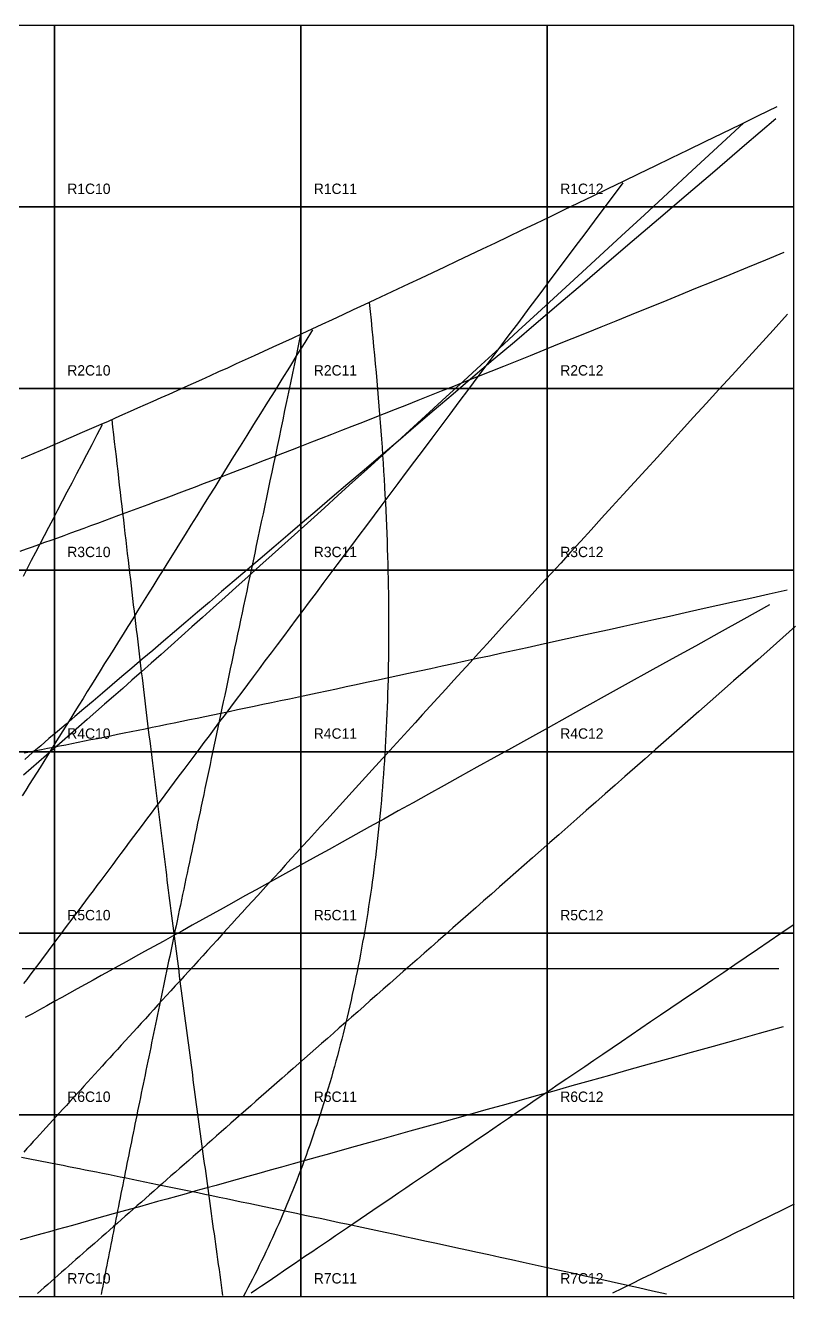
# Model space of a CAD drawing. Header units: millimetres. Extents: x -5707 to 5707, y -4531 to 2800.
# Drawn here: x 2738 to 5707, y -2085 to 2800 of the extents above; entities that cross this region are included whole.
import ezdxf

# ---------------------------------------------------------------- set-up
doc = ezdxf.new("R2010")
doc.units = ezdxf.units.MM
for name, color, linetype in [('ASR2', 1, 'Continuous'), ('DECL', 30, 'Continuous'), ('FAJR', 4, 'Continuous'), ('HOUR', 7, 'Continuous'), ('HOUR20', 8, 'Continuous'), ('OUTLINE', 7, 'Continuous'), ('RISE', 3, 'Continuous'), ('SET', 2, 'Continuous'), ('SLABS', 9, 'Continuous'), ('TEMP', 5, 'Continuous')]:
    doc.layers.add(name, color=color, linetype=linetype)

msp = doc.modelspace()

# ---------------------------------------------------------------- linework, layer by layer
at = {"layer": 'ASR2'}
msp.add_lwpolyline([(4063.3, 1732), (4067, 1697.5), (4070.6, 1663.3), (4074, 1629.2), (4077.4, 1595.4), (4080.7, 1561.8), (4083.9, 1528.4), (4087.1, 1495.3), (4090.1, 1462.3), (4093, 1429.5), (4095.8, 1396.9), (4098.6, 1364.5), (4101.2, 1332.3), (4103.8, 1300.3), (4106.2, 1268.5), (4108.6, 1236.8), (4110.9, 1205.3), (4113.1, 1174.1), (4115.2, 1142.9), (4117.2, 1112), (4119.1, 1081.2), (4120.9, 1050.6), (4122.7, 1020.1), (4124.3, 989.8), (4125.8, 959.7), (4127.3, 929.7), (4128.7, 899.8), (4129.9, 870.1), (4131.1, 840.6), (4132.2, 811.2), (4133.2, 782), (4134.1, 752.9), (4135, 723.9), (4135.7, 695.1), (4136.3, 666.4), (4136.9, 637.9), (4137.4, 609.5), (4137.7, 581.2), (4138, 553), (4138.2, 525), (4138.3, 497.1), (4138.4, 469.4), (4138.3, 441.7), (4138.1, 414.2), (4137.9, 386.8), (4137.6, 359.5), (4137.2, 332.4), (4136.6, 305.4), (4136, 278.5), (4135.4, 251.7), (4134.6, 225), (4133.7, 198.4), (4132.8, 172), (4131.8, 145.6), (4130.7, 119.4), (4129.5, 93.3), (4128.2, 67.3), (4126.8, 41.4), (4125.3, 15.6), (4123.8, -10.1), (4122.1, -35.7), (4120.4, -61.2), (4118.6, -86.6), (4116.7, -111.8), (4114.8, -137), (4112.7, -162.1), (4110.6, -187), (4108.3, -211.9), (4106, -236.6), (4103.6, -261.3), (4101.1, -285.9), (4098.6, -310.3), (4095.9, -334.7), (4093.2, -359), (4090.4, -383.2), (4087.5, -407.2), (4084.5, -431.2), (4081.4, -455.1), (4078.3, -478.9), (4075.1, -502.6), (4071.8, -526.2), (4068.4, -549.7), (4064.9, -573.2), (4061.3, -596.5), (4057.7, -619.7), (4054, -642.9), (4050.2, -665.9), (4046.3, -688.9), (4042.3, -711.8), (4038.3, -734.6), (4034.2, -757.3), (4030, -779.9), (4025.7, -802.4), (4021.3, -824.9), (4016.9, -847.2), (4012.4, -869.5), (4007.8, -891.6), (4003.1, -913.7), (3998.3, -935.7), (3993.5, -957.6), (3988.6, -979.4), (3983.6, -1001.2), (3978.5, -1022.8), (3973.4, -1044.4), (3968.2, -1065.9), (3962.9, -1087.3), (3957.5, -1108.6), (3952, -1129.8), (3946.5, -1150.9), (3940.9, -1172), (3935.2, -1193), (3929.5, -1213.8), (3923.6, -1234.6), (3917.7, -1255.4), (3911.7, -1276), (3905.7, -1296.5), (3899.6, -1317), (3893.3, -1337.4), (3887.1, -1357.7), (3880.7, -1377.9), (3874.3, -1398), (3867.8, -1418.1), (3861.2, -1438), (3854.6, -1457.9), (3847.8, -1477.7), (3841, -1497.4), (3834.2, -1517), (3827.2, -1536.6), (3820.2, -1556), (3813.2, -1575.4), (3806, -1594.7), (3798.8, -1613.9), (3791.5, -1633), (3784.1, -1652.1), (3776.7, -1671), (3769.2, -1689.9), (3761.6, -1708.7), (3754, -1727.4), (3746.3, -1746), (3738.5, -1764.6), (3730.6, -1783), (3722.7, -1801.4), (3714.7, -1819.7), (3706.7, -1837.9), (3698.5, -1856.1), (3690.4, -1874.1), (3682.1, -1892.1), (3673.8, -1909.9), (3665.4, -1927.7), (3656.9, -1945.4), (3648.4, -1963), (3639.8, -1980.6), (3631.2, -1998), (3622.5, -2015.4), (3613.7, -2032.7), (3604.8, -2049.9), (3595.9, -2067), (3587, -2084.1), (3577.9, -2101)], dxfattribs=at)
at = {"layer": 'DECL'}
for points in [[(2723.4, 1130.4), (2747.4, 1140.6), (2771.7, 1150.9), (2796.3, 1161.4), (2821.1, 1172), (2846.2, 1182.8), (2871.7, 1193.7), (2897.4, 1204.8), (2923.4, 1216), (2949.7, 1227.4), (2976.4, 1239), (3003.3, 1250.8), (3030.6, 1262.7), (3058.3, 1274.8), (3086.2, 1287.1), (3114.5, 1299.6), (3143.2, 1312.2), (3172.3, 1325.1), (3201.7, 1338.1), (3231.5, 1351.4), (3261.7, 1364.8), (3292.3, 1378.5), (3323.2, 1392.4), (3354.7, 1406.5), (3386.5, 1420.8), (3418.8, 1435.3), (3451.5, 1450.1), (3484.6, 1465.2), (3518.3, 1480.4), (3552.4, 1495.9), (3587, 1511.7), (3622.1, 1527.8), (3657.7, 1544.1), (3693.8, 1560.6), (3730.5, 1577.5), (3767.7, 1594.7), (3805.5, 1612.1), (3843.9, 1629.9), (3882.8, 1647.9), (3922.4, 1666.3), (3962.6, 1685), (4003.4, 1704), (4044.9, 1723.4), (4087.1, 1743.2), (4129.9, 1763.2), (4173.5, 1783.7), (4217.8, 1804.6), (4262.8, 1825.8), (4308.6, 1847.4), (4355.2, 1869.5), (4402.6, 1891.9), (4450.8, 1914.8), (4500, 1938.2), (4549.9, 1962), (4600.8, 1986.3), (4652.7, 2011.1), (4705.4, 2036.3), (4759.2, 2062.1), (4814, 2088.5), (4869.9, 2115.3), (4926.8, 2142.8), (4984.9, 2170.8), (5044.1, 2199.4), (5104.5, 2228.6), (5166.2, 2258.5), (5229.1, 2289), (5293.3, 2320.2), (5358.8, 2352.1), (5425.8, 2384.8), (5494.2, 2418.2), (5564.1, 2452.3), (5635.5, 2487.3)], [(2718.8, 773.2), (2742.1, 781.5), (2765.7, 790), (2789.6, 798.5), (2813.8, 807.2), (2838.2, 816), (2862.9, 824.9), (2887.9, 834), (2913.1, 843.1), (2938.7, 852.4), (2964.6, 861.9), (2990.7, 871.5), (3017.2, 881.2), (3044, 891), (3071.2, 901.1), (3098.7, 911.2), (3126.5, 921.5), (3154.6, 932), (3183.2, 942.6), (3212.1, 953.4), (3241.3, 964.3), (3270.9, 975.4), (3301, 986.7), (3331.4, 998.2), (3362.2, 1009.8), (3393.5, 1021.6), (3425.1, 1033.6), (3457.2, 1045.8), (3489.8, 1058.2), (3522.8, 1070.8), (3556.2, 1083.6), (3590.2, 1096.6), (3624.6, 1109.8), (3659.5, 1123.3), (3695, 1136.9), (3730.9, 1150.8), (3767.4, 1165), (3804.5, 1179.3), (3842.1, 1193.9), (3880.2, 1208.8), (3919, 1223.9), (3958.4, 1239.3), (3998.4, 1255), (4039, 1270.9), (4080.3, 1287.1), (4122.3, 1303.6), (4164.9, 1320.5), (4208.2, 1337.6), (4252.3, 1355), (4297.1, 1372.8), (4342.7, 1390.9), (4389.1, 1409.4), (4436.3, 1428.2), (4484.3, 1447.3), (4533.2, 1466.9), (4582.9, 1486.8), (4633.6, 1507.1), (4685.1, 1527.8), (4737.7, 1549), (4791.2, 1570.5), (4845.7, 1592.5), (4901.3, 1615), (4958, 1637.9), (5015.8, 1661.4), (5074.7, 1685.3), (5134.8, 1709.7), (5196.2, 1734.7), (5258.8, 1760.2), (5322.7, 1786.3), (5387.9, 1813), (5454.5, 1840.2), (5522.6, 1868.1), (5592.2, 1896.7), (5663.3, 1925.9)], [(2733.7, -4.4), (2755.8, -0.1), (2778.1, 4.3), (2800.8, 8.7), (2823.6, 13.2), (2846.7, 17.8), (2870.1, 22.4), (2893.7, 27.1), (2917.6, 31.8), (2941.8, 36.7), (2966.2, 41.5), (2991, 46.5), (3016, 51.5), (3041.3, 56.6), (3066.9, 61.8), (3092.9, 67), (3119.1, 72.3), (3145.7, 77.7), (3172.6, 83.2), (3199.8, 88.7), (3227.4, 94.3), (3255.3, 100.1), (3283.5, 105.9), (3312.2, 111.7), (3341.2, 117.7), (3370.6, 123.8), (3400.3, 129.9), (3430.5, 136.2), (3461.1, 142.5), (3492, 149), (3523.4, 155.5), (3555.3, 162.2), (3587.6, 168.9), (3620.3, 175.8), (3653.5, 182.8), (3687.2, 189.8), (3721.3, 197), (3756, 204.4), (3791.1, 211.8), (3826.8, 219.4), (3863, 227.1), (3899.8, 234.9), (3937.1, 242.8), (3975, 250.9), (4013.4, 259.1), (4052.5, 267.5), (4092.2, 276), (4132.5, 284.7), (4173.5, 293.5), (4215.2, 302.5), (4257.5, 311.7), (4300.5, 321), (4344.3, 330.4), (4388.8, 340.1), (4434, 349.9), (4480, 360), (4526.9, 370.2), (4574.5, 380.6), (4623.1, 391.2), (4672.4, 402), (4722.7, 413.1), (4773.9, 424.3), (4826.1, 435.8), (4879.2, 447.5), (4933.4, 459.4), (4988.6, 471.6), (5044.8, 484.1), (5102.2, 496.8), (5160.7, 509.8), (5220.4, 523), (5281.3, 536.6), (5343.4, 550.4), (5406.9, 564.5), (5471.6, 579), (5537.8, 593.8), (5605.3, 608.9), (5674.4, 624.4)], [(2726.5, -836), (2747.1, -836), (2767.9, -836), (2788.9, -836), (2810.2, -836), (2831.7, -836), (2853.4, -836), (2875.3, -836), (2897.5, -836), (2919.9, -836), (2942.6, -836), (2965.5, -836), (2988.7, -836), (3012.1, -836), (3035.9, -836), (3059.8, -836), (3084.1, -836), (3108.7, -836), (3133.5, -836), (3158.6, -836), (3184.1, -836), (3209.8, -836), (3235.9, -836), (3262.3, -836), (3289, -836), (3316, -836), (3343.4, -836), (3371.1, -836), (3399.2, -836), (3427.7, -836), (3456.5, -836), (3485.7, -836), (3515.3, -836), (3545.3, -836), (3575.7, -836), (3606.5, -836), (3637.7, -836), (3669.3, -836), (3701.4, -836), (3734, -836), (3767, -836), (3800.5, -836), (3834.4, -836), (3868.9, -836), (3903.9, -836), (3939.4, -836), (3975.4, -836), (4011.9, -836), (4049.1, -836), (4086.8, -836), (4125.1, -836), (4163.9, -836), (4203.4, -836), (4243.6, -836), (4284.4, -836), (4325.8, -836), (4367.9, -836), (4410.8, -836), (4454.3, -836), (4498.6, -836), (4543.6, -836), (4589.5, -836), (4636.1, -836), (4683.6, -836), (4731.8, -836), (4781, -836), (4831.1, -836), (4882.1, -836), (4934, -836), (4986.9, -836), (5040.8, -836), (5095.8, -836), (5151.8, -836), (5209, -836), (5267.2, -836), (5326.6, -836), (5387.3, -836), (5449.2, -836), (5512.3, -836), (5576.8, -836), (5642.7, -836)], [(2723.5, -1562.8), (2742.8, -1566.6), (2762.3, -1570.4), (2782, -1574.2), (2801.9, -1578.2), (2821.9, -1582.1), (2842.2, -1586.1), (2862.8, -1590.2), (2883.5, -1594.3), (2904.4, -1598.4), (2925.6, -1602.6), (2947, -1606.9), (2968.6, -1611.2), (2990.5, -1615.6), (3012.6, -1620), (3035, -1624.5), (3057.6, -1629.1), (3080.4, -1633.7), (3103.6, -1638.4), (3126.9, -1643.1), (3150.6, -1647.9), (3174.5, -1652.8), (3198.7, -1657.7), (3223.2, -1662.7), (3248, -1667.8), (3273.1, -1672.9), (3298.5, -1678.1), (3324.2, -1683.4), (3350.2, -1688.8), (3376.5, -1694.2), (3403.2, -1699.7), (3430.2, -1705.3), (3457.5, -1711), (3485.2, -1716.8), (3513.3, -1722.6), (3541.7, -1728.5), (3570.5, -1734.5), (3599.6, -1740.6), (3629.2, -1746.8), (3659.1, -1753.1), (3689.5, -1759.5), (3720.2, -1766), (3751.4, -1772.6), (3783.1, -1779.3), (3815.1, -1786.1), (3847.7, -1793), (3880.6, -1800), (3914.1, -1807.1), (3948.1, -1814.4), (3982.5, -1821.7), (4017.5, -1829.2), (4052.9, -1836.8), (4089, -1844.5), (4125.5, -1852.4), (4162.6, -1860.4), (4200.3, -1868.5), (4238.6, -1876.8), (4277.5, -1885.2), (4317, -1893.7), (4357.1, -1902.4), (4397.9, -1911.3), (4439.4, -1920.3), (4481.5, -1929.5), (4524.4, -1938.8), (4568, -1948.4), (4612.3, -1958), (4657.3, -1967.9), (4703.2, -1978), (4749.9, -1988.2), (4797.4, -1998.7), (4845.7, -2009.3), (4894.9, -2020.1), (4945, -2031.2), (4996.1, -2042.5), (5048, -2054), (5101, -2065.7), (5155, -2077.7), (5210, -2089.9)]]:
    msp.add_lwpolyline(points, dxfattribs=at)
at = {"layer": 'FAJR'}
msp.add_lwpolyline([(5506.9, 2424.4), (5406, 2330.8), (5308.7, 2240.6), (5214.7, 2153.7), (5124, 2069.8), (5036.3, 1988.8), (4951.4, 1910.5), (4869.3, 1834.8), (4789.8, 1761.6), (4712.8, 1690.8), (4638.1, 1622.1), (4565.7, 1555.6), (4495.4, 1491.2), (4427.1, 1428.7), (4360.8, 1368), (4296.4, 1309.1), (4233.7, 1251.9), (4172.7, 1196.3), (4113.4, 1142.3), (4055.6, 1089.7), (3999.3, 1038.6), (3944.5, 988.8), (3891, 940.4), (3838.9, 893.2), (3788, 847.2), (3738.4, 802.4), (3689.9, 758.7), (3642.6, 716.1), (3596.3, 674.5), (3551.1, 634), (3507, 594.3), (3463.7, 555.7), (3421.5, 517.9), (3380.1, 480.9), (3339.6, 444.8), (3300, 409.5), (3261.1, 375), (3223.1, 341.2), (3185.8, 308.2), (3149.2, 275.9), (3113.4, 244.2), (3078.3, 213.2), (3043.8, 182.8), (3009.9, 153.1), (2976.7, 123.9), (2944.1, 95.4), (2912.1, 67.4), (2880.7, 39.9), (2849.8, 13), (2819.5, -13.4), (2789.6, -39.4), (2760.3, -64.8), (2731.5, -89.8)], dxfattribs=at)
at = {"layer": 'HOUR'}
for points in [[(5675.4, 1686.1), (5620.3, 1625.5), (5566.3, 1566.4), (5513.6, 1508.5), (5461.9, 1451.8), (5411.4, 1396.4), (5362, 1342.1), (5313.5, 1289), (5266.1, 1236.9), (5219.6, 1185.9), (5174.1, 1135.9), (5129.4, 1087), (5085.7, 1038.9), (5042.7, 991.8), (5000.6, 945.6), (4959.3, 900.3), (4918.8, 855.8), (4879, 812.2), (4840, 769.3), (4801.6, 727.2), (4763.9, 685.9), (4726.9, 645.3), (4690.6, 605.4), (4654.9, 566.2), (4619.7, 527.7), (4585.2, 489.8), (4551.3, 452.5), (4517.9, 415.9), (4485.1, 379.9), (4452.8, 344.4), (4421, 309.6), (4389.7, 275.3), (4358.9, 241.5), (4328.6, 208.2), (4298.8, 175.5), (4269.4, 143.2), (4240.5, 111.5), (4212, 80.2), (4183.9, 49.4), (4156.2, 19), (4128.9, -10.9), (4102.1, -40.4), (4075.6, -69.5), (4049.4, -98.1), (4023.7, -126.4), (3998.3, -154.3), (3973.2, -181.8), (3948.5, -208.9), (3924.1, -235.6), (3900.1, -262), (3876.3, -288.1), (3852.9, -313.8), (3829.8, -339.2), (3806.9, -364.2), (3784.4, -389), (3762.1, -413.4), (3740.2, -437.5), (3718.5, -461.3), (3697, -484.9), (3675.8, -508.1), (3654.9, -531.1), (3634.2, -553.8), (3613.8, -576.2), (3593.6, -598.4), (3573.6, -620.3), (3553.9, -641.9), (3534.4, -663.3), (3515.1, -684.5), (3496, -705.4), (3477.1, -726.1), (3458.5, -746.6), (3440, -766.9), (3421.8, -786.9), (3403.7, -806.7), (3385.8, -826.3), (3368.2, -845.7), (3350.7, -864.9), (3333.3, -883.9), (3316.2, -902.7), (3299.2, -921.3), (3282.4, -939.8), (3265.8, -958), (3249.4, -976.1), (3233, -994), (3216.9, -1011.7), (3200.9, -1029.2), (3185.1, -1046.6), (3169.4, -1063.8), (3153.8, -1080.9), (3138.4, -1097.8), (3123.2, -1114.5), (3108.1, -1131.1), (3093.1, -1147.6), (3078.2, -1163.8), (3063.5, -1180), (3048.9, -1196), (3034.5, -1211.9), (3020.2, -1227.6), (3005.9, -1243.2), (2991.9, -1258.6), (2977.9, -1274), (2964, -1289.2), (2950.3, -1304.2), (2936.7, -1319.2), (2923.2, -1334), (2909.8, -1348.7), (2896.5, -1363.3), (2883.3, -1377.8), (2870.2, -1392.2), (2857.2, -1406.4), (2844.3, -1420.5), (2831.5, -1434.6), (2818.8, -1448.5), (2806.2, -1462.3), (2793.7, -1476), (2781.3, -1489.7), (2769, -1503.2), (2756.8, -1516.6), (2744.6, -1529.9), (2732.6, -1543.1)], [(3034.4, 1260), (3014, 1220.9), (2994, 1182.6), (2974.3, 1144.8), (2954.9, 1107.7), (2935.8, 1071.2), (2917.1, 1035.3), (2898.6, 1000), (2880.5, 965.3), (2862.6, 931.1), (2845, 897.4), (2827.7, 864.3), (2810.7, 831.7), (2793.9, 799.6), (2777.4, 767.9), (2761.1, 736.7), (2745.1, 706), (2729.3, 675.8)], [(5701.9, -1744.3), (5655.8, -1766.9), (5610.4, -1789.1), (5565.7, -1811), (5521.6, -1832.6), (5478.2, -1853.9), (5435.4, -1874.8), (5393.2, -1895.5), (5351.6, -1915.8), (5310.5, -1935.9), (5270, -1955.8), (5230.1, -1975.3), (5190.7, -1994.6), (5151.9, -2013.6), (5113.5, -2032.4), (5075.7, -2050.9), (5038.3, -2069.2), (5001.5, -2087.2)]]:
    msp.add_lwpolyline(points, dxfattribs=at)
at = {"layer": 'HOUR20'}
for points in [[(5041.2, 2193.1), (4992.3, 2127.8), (4944.6, 2064), (4897.9, 2001.6), (4852.2, 1940.6), (4807.6, 1880.9), (4763.9, 1822.6), (4721.2, 1765.5), (4679.4, 1709.6), (4638.4, 1654.9), (4598.3, 1601.3), (4559, 1548.8), (4520.5, 1497.3), (4482.8, 1446.9), (4445.9, 1397.5), (4409.6, 1349.1), (4374, 1301.5), (4339.2, 1254.9), (4304.9, 1209.2), (4271.3, 1164.3), (4238.4, 1120.2), (4206, 1077), (4174.2, 1034.5), (4143, 992.8), (4112.3, 951.8), (4082.2, 911.5), (4052.6, 871.9), (4023.5, 833), (3994.8, 794.8), (3966.7, 757.1), (3939, 720.1), (3911.8, 683.8), (3885, 648), (3858.6, 612.7), (3832.7, 578.1), (3807.2, 543.9), (3782, 510.3), (3757.3, 477.3), (3732.9, 444.7), (3708.9, 412.6), (3685.2, 381), (3661.9, 349.8), (3639, 319.2), (3616.3, 288.9), (3594, 259.1), (3572, 229.7), (3550.3, 200.7), (3529, 172.2), (3507.9, 144), (3487.1, 116.2), (3466.6, 88.8), (3446.3, 61.7), (3426.4, 35), (3406.6, 8.7), (3387.2, -17.3), (3368, -43), (3349, -68.3), (3330.3, -93.3), (3311.8, -118), (3293.6, -142.4), (3275.5, -166.5), (3257.7, -190.3), (3240.1, -213.9), (3222.7, -237.1), (3205.6, -260), (3188.6, -282.7), (3171.8, -305.2), (3155.2, -327.3), (3138.8, -349.2), (3122.6, -370.9), (3106.6, -392.3), (3090.7, -413.5), (3075.1, -434.4), (3059.6, -455.2), (3044.2, -475.7), (3029.1, -495.9), (3014.1, -516), (2999.2, -535.8), (2984.5, -555.5), (2970, -574.9), (2955.6, -594.1), (2941.3, -613.2), (2927.2, -632), (2913.3, -650.7), (2899.4, -669.2), (2885.8, -687.4), (2872.2, -705.6), (2858.8, -723.5), (2845.5, -741.3), (2832.3, -758.9), (2819.3, -776.3), (2806.4, -793.6), (2793.6, -810.7), (2780.9, -827.6), (2768.3, -844.4), (2755.8, -861.1), (2743.5, -877.6), (2731.3, -893.9)], [(3845.3, 1625.9), (3815, 1577.2), (3785.2, 1529.4), (3756, 1482.6), (3727.4, 1436.6), (3699.3, 1391.5), (3671.7, 1347.3), (3644.7, 1303.8), (3618.1, 1261.1), (3592, 1219.2), (3566.3, 1178.1), (3541.1, 1137.6), (3516.4, 1097.9), (3492, 1058.8), (3468.1, 1020.4), (3444.6, 982.6), (3421.4, 945.5), (3398.7, 909), (3376.3, 873), (3354.3, 837.7), (3332.6, 802.9), (3311.3, 768.6), (3290.3, 734.9), (3269.6, 701.7), (3249.2, 669), (3229.2, 636.8), (3209.4, 605.1), (3189.9, 573.9), (3170.8, 543.1), (3151.9, 512.7), (3133.2, 482.8), (3114.9, 453.4), (3096.8, 424.3), (3078.9, 395.6), (3061.3, 367.4), (3043.9, 339.5), (3026.8, 312), (3009.9, 284.9), (2993.3, 258.1), (2976.8, 231.7), (2960.6, 205.7), (2944.5, 179.9), (2928.7, 154.5), (2913.1, 129.5), (2897.7, 104.7), (2882.4, 80.2), (2867.4, 56.1), (2852.5, 32.2), (2837.8, 8.7), (2823.3, -14.6), (2809, -37.6), (2794.8, -60.4), (2780.8, -82.8), (2767, -105), (2753.3, -127), (2739.8, -148.7), (2726.4, -170.1)], [(5707.2, 483.5), (5657.5, 439.8), (5608.8, 396.9), (5561, 354.8), (5514.1, 313.5), (5468, 273), (5422.7, 233.1), (5378.3, 194), (5334.6, 155.6), (5291.7, 117.8), (5249.6, 80.7), (5208.1, 44.3), (5167.4, 8.4), (5127.3, -26.9), (5087.9, -61.6), (5049.1, -95.7), (5011, -129.2), (4973.5, -162.3), (4936.5, -194.8), (4900.2, -226.8), (4864.4, -258.3), (4829.1, -289.3), (4794.4, -319.8), (4760.2, -349.9), (4726.6, -379.6), (4693.4, -408.8), (4660.7, -437.6), (4628.5, -465.9), (4596.7, -493.9), (4565.4, -521.4), (4534.5, -548.6), (4504, -575.4), (4474, -601.8), (4444.4, -627.9), (4415.2, -653.6), (4386.4, -679), (4357.9, -704), (4329.8, -728.7), (4302.1, -753.1), (4274.8, -777.2), (4247.8, -801), (4221.1, -824.4), (4194.8, -847.6), (4168.8, -870.5), (4143.1, -893.1), (4117.7, -915.4), (4092.7, -937.5), (4067.9, -959.2), (4043.5, -980.8), (4019.3, -1002.1), (3995.4, -1023.1), (3971.7, -1043.9), (3948.4, -1064.4), (3925.3, -1084.8), (3902.5, -1104.9), (3879.9, -1124.7), (3857.6, -1144.4), (3835.5, -1163.8), (3813.6, -1183), (3792, -1202.1), (3770.7, -1220.9), (3749.5, -1239.5), (3728.6, -1257.9), (3707.8, -1276.2), (3687.3, -1294.2), (3667, -1312.1), (3647, -1329.7), (3627.1, -1347.2), (3607.4, -1364.6), (3587.9, -1381.7), (3568.6, -1398.7), (3549.4, -1415.6), (3530.5, -1432.2), (3511.7, -1448.7), (3493.2, -1465.1), (3474.8, -1481.3), (3456.5, -1497.4), (3438.4, -1513.3), (3420.5, -1529), (3402.8, -1544.6), (3385.2, -1560.1), (3367.8, -1575.5), (3350.5, -1590.7), (3333.4, -1605.8), (3316.4, -1620.7), (3299.5, -1635.5), (3282.8, -1650.2), (3266.3, -1664.8), (3249.9, -1679.2), (3233.6, -1693.6), (3217.4, -1707.8), (3201.4, -1721.9), (3185.5, -1735.9), (3169.8, -1749.7), (3154.1, -1763.5), (3138.6, -1777.1), (3123.2, -1790.7), (3108, -1804.1), (3092.8, -1817.5), (3077.7, -1830.7), (3062.8, -1843.9), (3048, -1856.9), (3033.3, -1869.8), (3018.7, -1882.7), (3004.2, -1895.5), (2989.8, -1908.1), (2975.5, -1920.7), (2961.3, -1933.2), (2947.2, -1945.6), (2933.2, -1957.9), (2919.3, -1970.2), (2905.5, -1982.3), (2891.8, -1994.4), (2878.2, -2006.4), (2864.6, -2018.3), (2851.2, -2030.1), (2837.9, -2041.8), (2824.6, -2053.5), (2811.4, -2065.1), (2798.3, -2076.7), (2785.3, -2088.1)], [(5697, -669.1), (5650.6, -700.6), (5605, -731.6), (5560.2, -762), (5516, -792), (5472.6, -821.5), (5429.9, -850.5), (5387.8, -879.1), (5346.3, -907.2), (5305.5, -934.9), (5265.3, -962.2), (5225.7, -989.1), (5186.7, -1015.6), (5148.3, -1041.7), (5110.4, -1067.4), (5073, -1092.8), (5036.2, -1117.8), (4999.9, -1142.4), (4964.1, -1166.8), (4928.8, -1190.7), (4894, -1214.4), (4859.6, -1237.7), (4825.7, -1260.7), (4792.3, -1283.4), (4759.3, -1305.8), (4726.7, -1327.9), (4694.6, -1349.8), (4662.8, -1371.3), (4631.5, -1392.6), (4600.5, -1413.6), (4570, -1434.4), (4539.8, -1454.9), (4510, -1475.1), (4480.5, -1495.1), (4451.4, -1514.9), (4422.7, -1534.4), (4394.2, -1553.7), (4366.1, -1572.8), (4338.4, -1591.6), (4310.9, -1610.3), (4283.8, -1628.7), (4256.9, -1646.9), (4230.4, -1664.9), (4204.2, -1682.8), (4178.2, -1700.4), (4152.5, -1717.8), (4127.1, -1735.1), (4102, -1752.1), (4077.2, -1769), (4052.6, -1785.7), (4028.2, -1802.2), (4004.1, -1818.6), (3980.3, -1834.8), (3956.6, -1850.8), (3933.3, -1866.7), (3910.1, -1882.4), (3887.2, -1898), (3864.5, -1913.4), (3842.1, -1928.6), (3819.8, -1943.8), (3797.7, -1958.7), (3775.9, -1973.6), (3754.3, -1988.2), (3732.8, -2002.8), (3711.6, -2017.2), (3690.6, -2031.5), (3669.7, -2045.7), (3649, -2059.7), (3628.6, -2073.6), (3608.2, -2087.4)]]:
    msp.add_lwpolyline(points, dxfattribs=at)
at = {"layer": 'OUTLINE'}
msp.add_lwpolyline([(-5700, -2800), (5700, -2800), (5700, 2800), (-5700, 2800)], close=True, dxfattribs=at)
at = {"layer": 'RISE'}
for points in [[(5631, 2439.3), (5510.6, 2336.6), (5395.3, 2238.3), (5284.9, 2144), (5178.9, 2053.5), (5077.1, 1966.7), (4979.2, 1883.2), (4885.1, 1802.9), (4794.5, 1725.6), (4707.2, 1651.1), (4623.1, 1579.3), (4541.9, 1510.1), (4463.5, 1443.2), (4387.7, 1378.6), (4314.5, 1316.1), (4243.6, 1255.7), (4175.1, 1197.2), (4108.6, 1140.5), (4044.2, 1085.6), (3981.8, 1032.4), (3921.3, 980.8), (3862.5, 930.6), (3805.4, 882), (3750, 834.7), (3696, 788.7), (3643.6, 744), (3592.6, 700.5), (3542.9, 658.2), (3494.6, 617), (3447.5, 576.9), (3401.6, 537.7), (3356.8, 499.6), (3313.2, 462.4), (3270.6, 426.1), (3229.1, 390.7), (3188.5, 356.1), (3148.8, 322.4), (3110.1, 289.4), (3072.3, 257.2), (3035.3, 225.6), (2999.1, 194.8), (2963.7, 164.7), (2929, 135.2), (2895.1, 106.3), (2861.9, 78), (2829.4, 50.4), (2797.6, 23.2), (2766.4, -3.3), (2735.8, -29.4)], [(5606.5, 566.2), (5507.9, 511.4), (5412.7, 458.5), (5320.6, 407.4), (5231.6, 358), (5145.4, 310.1), (5062, 263.8), (4981.2, 218.9), (4902.8, 175.4), (4826.8, 133.2), (4753.1, 92.2), (4681.5, 52.5), (4611.9, 13.8), (4544.3, -23.7), (4478.6, -60.2), (4414.7, -95.7), (4352.5, -130.2), (4291.9, -163.8), (4233, -196.5), (4175.5, -228.4), (4119.5, -259.5), (4064.9, -289.8), (4011.6, -319.4), (3959.6, -348.2), (3908.8, -376.4), (3859.3, -403.9), (3810.9, -430.7), (3763.5, -457), (3717.3, -482.6), (3672.1, -507.7), (3627.9, -532.2), (3584.6, -556.2), (3542.3, -579.7), (3500.8, -602.6), (3460.3, -625.1), (3420.5, -647.2), (3381.6, -668.7), (3343.4, -689.9), (3306, -710.6), (3269.3, -731), (3233.3, -750.9), (3198, -770.4), (3163.4, -789.6), (3129.4, -808.4), (3096, -826.9), (3063.3, -845.1), (3031.1, -862.9), (2999.5, -880.4), (2968.4, -897.6), (2937.9, -914.5), (2907.9, -931.1), (2878.4, -947.4), (2849.4, -963.5), (2820.9, -979.2), (2792.8, -994.8), (2765.2, -1010), (2738.1, -1025.1)], [(5659.1, -1060.4), (5566.4, -1086.4), (5476.5, -1111.5), (5389.3, -1136), (5304.6, -1159.7), (5222.4, -1182.7), (5142.5, -1205.1), (5064.8, -1226.8), (4989.3, -1248), (4915.8, -1268.5), (4844.3, -1288.5), (4774.6, -1308), (4706.8, -1327), (4640.6, -1345.5), (4576.2, -1363.6), (4513.3, -1381.1), (4451.9, -1398.3), (4392, -1415), (4333.6, -1431.4), (4276.5, -1447.4), (4220.7, -1463), (4166.1, -1478.2), (4112.8, -1493.1), (4060.7, -1507.7), (4009.7, -1521.9), (3959.8, -1535.8), (3911, -1549.5), (3863.1, -1562.8), (3816.3, -1575.9), (3770.4, -1588.7), (3725.5, -1601.3), (3681.4, -1613.6), (3638.2, -1625.6), (3595.8, -1637.5), (3554.3, -1649.1), (3513.5, -1660.4), (3473.5, -1671.6), (3434.2, -1682.5), (3395.6, -1693.3), (3357.7, -1703.9), (3320.5, -1714.2), (3284, -1724.4), (3248.1, -1734.4), (3212.7, -1744.3), (3178, -1753.9), (3143.9, -1763.4), (3110.3, -1772.8), (3077.3, -1782), (3044.8, -1791), (3012.9, -1799.9), (2981.4, -1808.7), (2950.4, -1817.3), (2919.9, -1825.8), (2889.9, -1834.1), (2860.3, -1842.4), (2831.1, -1850.5), (2802.4, -1858.4), (2774.1, -1866.3), (2746.2, -1874.1), (2718.7, -1881.7)]]:
    msp.add_lwpolyline(points, dxfattribs=at)
at = {"layer": 'SET'}
msp.add_lwpolyline([(3071.3, 1280.5), (3074.6, 1251.5), (3077.9, 1222.6), (3081.2, 1194), (3084.5, 1165.7), (3087.7, 1137.5), (3090.9, 1109.6), (3094.1, 1081.9), (3097.3, 1054.4), (3100.5, 1027.1), (3103.6, 999.9), (3106.7, 973), (3109.8, 946.3), (3112.9, 919.8), (3116, 893.4), (3119, 867.3), (3122.1, 841.3), (3125.1, 815.5), (3128.1, 789.8), (3131.1, 764.3), (3134, 739), (3137, 713.9), (3139.9, 688.9), (3142.9, 664), (3145.8, 639.3), (3148.7, 614.8), (3151.6, 590.4), (3154.4, 566.2), (3157.3, 542), (3160.1, 518.1), (3163, 494.2), (3165.8, 470.5), (3168.6, 447), (3171.4, 423.5), (3174.2, 400.2), (3177, 377), (3179.7, 353.9), (3182.5, 330.9), (3185.2, 308.1), (3188, 285.3), (3190.7, 262.7), (3193.4, 240.2), (3196.1, 217.8), (3198.8, 195.5), (3201.5, 173.2), (3204.2, 151.1), (3206.9, 129.1), (3209.5, 107.2), (3212.2, 85.4), (3214.8, 63.7), (3217.5, 42), (3220.1, 20.5), (3222.8, -1), (3225.4, -22.4), (3228, -43.7), (3230.6, -64.9), (3233.2, -86), (3235.8, -107.1), (3238.4, -128.1), (3241, -149), (3243.6, -169.8), (3246.1, -190.6), (3248.7, -211.3), (3251.3, -231.9), (3253.8, -252.5), (3256.4, -273), (3258.9, -293.4), (3261.5, -313.8), (3264, -334.1), (3266.6, -354.3), (3269.1, -374.5), (3271.6, -394.7), (3274.1, -414.7), (3276.7, -434.8), (3279.2, -454.8), (3281.7, -474.7), (3284.2, -494.6), (3286.7, -514.4), (3289.3, -534.2), (3291.8, -553.9), (3294.3, -573.7), (3296.8, -593.3), (3299.3, -612.9), (3301.8, -632.5), (3304.3, -652.1), (3306.8, -671.6), (3309.3, -691), (3311.8, -710.5), (3314.3, -729.9), (3316.8, -749.2), (3319.3, -768.6), (3321.7, -787.9), (3324.2, -807.2), (3326.7, -826.4), (3329.2, -845.7), (3331.7, -864.9), (3334.2, -884), (3336.7, -903.2), (3339.2, -922.3), (3341.7, -941.5), (3344.2, -960.6), (3346.7, -979.6), (3349.2, -998.7), (3351.7, -1017.8), (3354.2, -1036.8), (3356.7, -1055.8), (3359.2, -1074.8), (3361.7, -1093.8), (3364.2, -1112.8), (3366.7, -1131.8), (3369.2, -1150.8), (3371.8, -1169.8), (3374.3, -1188.7), (3376.8, -1207.7), (3379.3, -1226.6), (3381.9, -1245.6), (3384.4, -1264.6), (3386.9, -1283.5), (3389.5, -1302.5), (3392, -1321.5), (3394.5, -1340.4), (3397.1, -1359.4), (3399.7, -1378.4), (3402.2, -1397.4), (3404.8, -1416.4), (3407.3, -1435.4), (3409.9, -1454.4), (3412.5, -1473.4), (3415.1, -1492.5), (3417.7, -1511.5), (3420.3, -1530.6), (3422.9, -1549.7), (3425.5, -1568.8), (3428.1, -1588), (3430.7, -1607.1), (3433.3, -1626.3), (3436, -1645.5), (3438.6, -1664.7), (3441.2, -1684), (3443.9, -1703.2), (3446.6, -1722.6), (3449.2, -1741.9), (3451.9, -1761.3), (3454.6, -1780.7), (3457.3, -1800.1), (3460, -1819.6), (3462.7, -1839.1), (3465.4, -1858.6), (3468.1, -1878.2), (3470.9, -1897.8), (3473.6, -1917.5), (3476.3, -1937.2), (3479.1, -1956.9), (3481.9, -1976.7), (3484.7, -1996.5), (3487.5, -2016.4), (3490.3, -2036.4), (3493.1, -2056.4), (3495.9, -2076.4), (3498.7, -2096.5)], dxfattribs=at)
at = {"layer": 'SLABS'}
for points in [[(1900, 2100), (2850, 2100), (2850, 2800), (1900, 2800)], [(2850, 2100), (3800, 2100), (3800, 2800), (2850, 2800)], [(3800, 2100), (4750, 2100), (4750, 2800), (3800, 2800)], [(4750, 2100), (5700, 2100), (5700, 2800), (4750, 2800)], [(1900, 1400), (2850, 1400), (2850, 2100), (1900, 2100)], [(2850, 1400), (3800, 1400), (3800, 2100), (2850, 2100)], [(3800, 1400), (4750, 1400), (4750, 2100), (3800, 2100)], [(4750, 1400), (5700, 1400), (5700, 2100), (4750, 2100)], [(1900, 700), (2850, 700), (2850, 1400), (1900, 1400)], [(2850, 700), (3800, 700), (3800, 1400), (2850, 1400)], [(3800, 700), (4750, 700), (4750, 1400), (3800, 1400)], [(4750, 700), (5700, 700), (5700, 1400), (4750, 1400)], [(1900, 0), (2850, 0), (2850, 700), (1900, 700)], [(2850, 0), (3800, 0), (3800, 700), (2850, 700)], [(3800, 0), (4750, 0), (4750, 700), (3800, 700)], [(4750, 0), (5700, 0), (5700, 700), (4750, 700)], [(1900, -700), (2850, -700), (2850, 0), (1900, 0)], [(2850, -700), (3800, -700), (3800, 0), (2850, 0)], [(3800, -700), (4750, -700), (4750, 0), (3800, 0)], [(4750, -700), (5700, -700), (5700, 0), (4750, 0)], [(1900, -1400), (2850, -1400), (2850, -700), (1900, -700)], [(2850, -1400), (3800, -1400), (3800, -700), (2850, -700)], [(3800, -1400), (4750, -1400), (4750, -700), (3800, -700)], [(4750, -1400), (5700, -1400), (5700, -700), (4750, -700)], [(1900, -2100), (2850, -2100), (2850, -1400), (1900, -1400)], [(2850, -2100), (3800, -2100), (3800, -1400), (2850, -1400)], [(3800, -2100), (4750, -2100), (4750, -1400), (3800, -1400)], [(4750, -2100), (5700, -2100), (5700, -1400), (4750, -1400)]]:
    msp.add_lwpolyline(points, close=True, dxfattribs=at)
at = {"layer": 'TEMP'}
msp.add_lwpolyline([(3799.2, 1609.2), (3791.2, 1570.9), (3783.3, 1533.1), (3775.5, 1495.7), (3767.8, 1458.7), (3760.2, 1422.1), (3752.6, 1385.9), (3745.1, 1350.1), (3737.7, 1314.7), (3730.4, 1279.7), (3723.1, 1245), (3715.9, 1210.8), (3708.8, 1176.8), (3701.8, 1143.2), (3694.8, 1110), (3687.9, 1077), (3681, 1044.5), (3674.2, 1012.2), (3667.5, 980.2), (3660.9, 948.6), (3654.3, 917.3), (3647.7, 886.2), (3641.3, 855.5), (3634.8, 825), (3628.5, 794.8), (3622.2, 764.9), (3615.9, 735.3), (3609.7, 705.9), (3603.6, 676.8), (3597.5, 647.9), (3591.5, 619.3), (3585.5, 590.9), (3579.5, 562.8), (3573.7, 534.9), (3567.8, 507.3), (3562, 479.9), (3556.3, 452.7), (3550.6, 425.7), (3544.9, 398.9), (3539.3, 372.4), (3533.7, 346.1), (3528.2, 319.9), (3522.7, 294), (3517.3, 268.3), (3511.9, 242.7), (3506.5, 217.4), (3501.2, 192.2), (3495.9, 167.3), (3490.7, 142.5), (3485.5, 117.9), (3480.3, 93.5), (3475.2, 69.2), (3470.1, 45.1), (3465, 21.2), (3460, -2.6), (3455, -26.2), (3450.1, -49.6), (3445.2, -72.9), (3440.3, -96), (3435.4, -119), (3430.6, -141.8), (3425.8, -164.5), (3421, -187.1), (3416.3, -209.5), (3411.6, -231.7), (3406.9, -253.9), (3402.3, -275.9), (3397.7, -297.7), (3393.1, -319.4), (3388.5, -341.1), (3384, -362.5), (3379.5, -383.9), (3375, -405.1), (3370.6, -426.3), (3366.1, -447.3), (3361.7, -468.1), (3357.4, -488.9), (3353, -509.6), (3348.7, -530.1), (3344.4, -550.6), (3340.1, -570.9), (3335.8, -591.2), (3331.6, -611.3), (3327.4, -631.3), (3323.2, -651.3), (3319.1, -671.1), (3314.9, -690.8), (3310.8, -710.5), (3306.7, -730), (3302.6, -749.5), (3298.6, -768.9), (3294.5, -788.2), (3290.5, -807.4), (3286.5, -826.5), (3282.5, -845.5), (3278.6, -864.5), (3274.6, -883.4), (3270.7, -902.2), (3266.8, -920.9), (3262.9, -939.5), (3259.1, -958.1), (3255.2, -976.6), (3251.4, -995), (3247.6, -1013.4), (3243.8, -1031.7), (3240, -1049.9), (3236.2, -1068), (3232.5, -1086.1), (3228.8, -1104.2), (3225.1, -1122.1), (3221.4, -1140), (3217.7, -1157.8), (3214, -1175.6), (3210.3, -1193.3), (3206.7, -1211), (3203.1, -1228.6), (3199.5, -1246.2), (3195.9, -1263.7), (3192.3, -1281.1), (3188.7, -1298.5), (3185.2, -1315.8), (3181.6, -1333.1), (3178.1, -1350.4), (3174.6, -1367.6), (3171.1, -1384.7), (3167.6, -1401.8), (3164.1, -1418.9), (3160.7, -1435.9), (3157.2, -1452.9), (3153.8, -1469.8), (3150.3, -1486.7), (3146.9, -1503.6), (3143.5, -1520.4), (3140.1, -1537.2), (3136.7, -1553.9), (3133.4, -1570.7), (3130, -1587.3), (3126.7, -1604), (3123.3, -1620.6), (3120, -1637.2), (3116.7, -1653.7), (3113.4, -1670.2), (3110.1, -1686.7), (3106.8, -1703.2), (3103.5, -1719.6), (3100.2, -1736.1), (3097, -1752.5), (3093.7, -1768.8), (3090.5, -1785.2), (3087.2, -1801.5), (3084, -1817.8), (3080.8, -1834.1), (3077.6, -1850.3), (3074.4, -1866.6), (3071.2, -1882.8), (3068, -1899), (3064.9, -1915.2), (3061.7, -1931.4), (3058.6, -1947.5), (3055.4, -1963.7), (3052.3, -1979.8), (3049.1, -1996), (3046, -2012.1), (3042.9, -2028.2), (3039.8, -2044.3), (3036.7, -2060.4), (3033.6, -2076.5), (3030.5, -2092.6)], dxfattribs=at)

# ---------------------------------------------------------------- texts
at = {"layer": 'SLABS'}
for s, p in [('R1C10', (2900, 2150)), ('R1C11', (3850, 2150)), ('R1C12', (4800, 2150)), ('R2C10', (2900, 1450)), ('R2C11', (3850, 1450)), ('R2C12', (4800, 1450)), ('R3C10', (2900, 750)), ('R3C11', (3850, 750)), ('R3C12', (4800, 750)), ('R4C10', (2900, 50)), ('R4C11', (3850, 50)), ('R4C12', (4800, 50)), ('R5C10', (2900, -650)), ('R5C11', (3850, -650)), ('R5C12', (4800, -650)), ('R6C10', (2900, -1350)), ('R6C11', (3850, -1350)), ('R6C12', (4800, -1350)), ('R7C10', (2900, -2050)), ('R7C11', (3850, -2050)), ('R7C12', (4800, -2050))]:
    msp.add_text(s, height=40, dxfattribs=at).set_placement(p)

doc.saveas('drawing.dxf')
